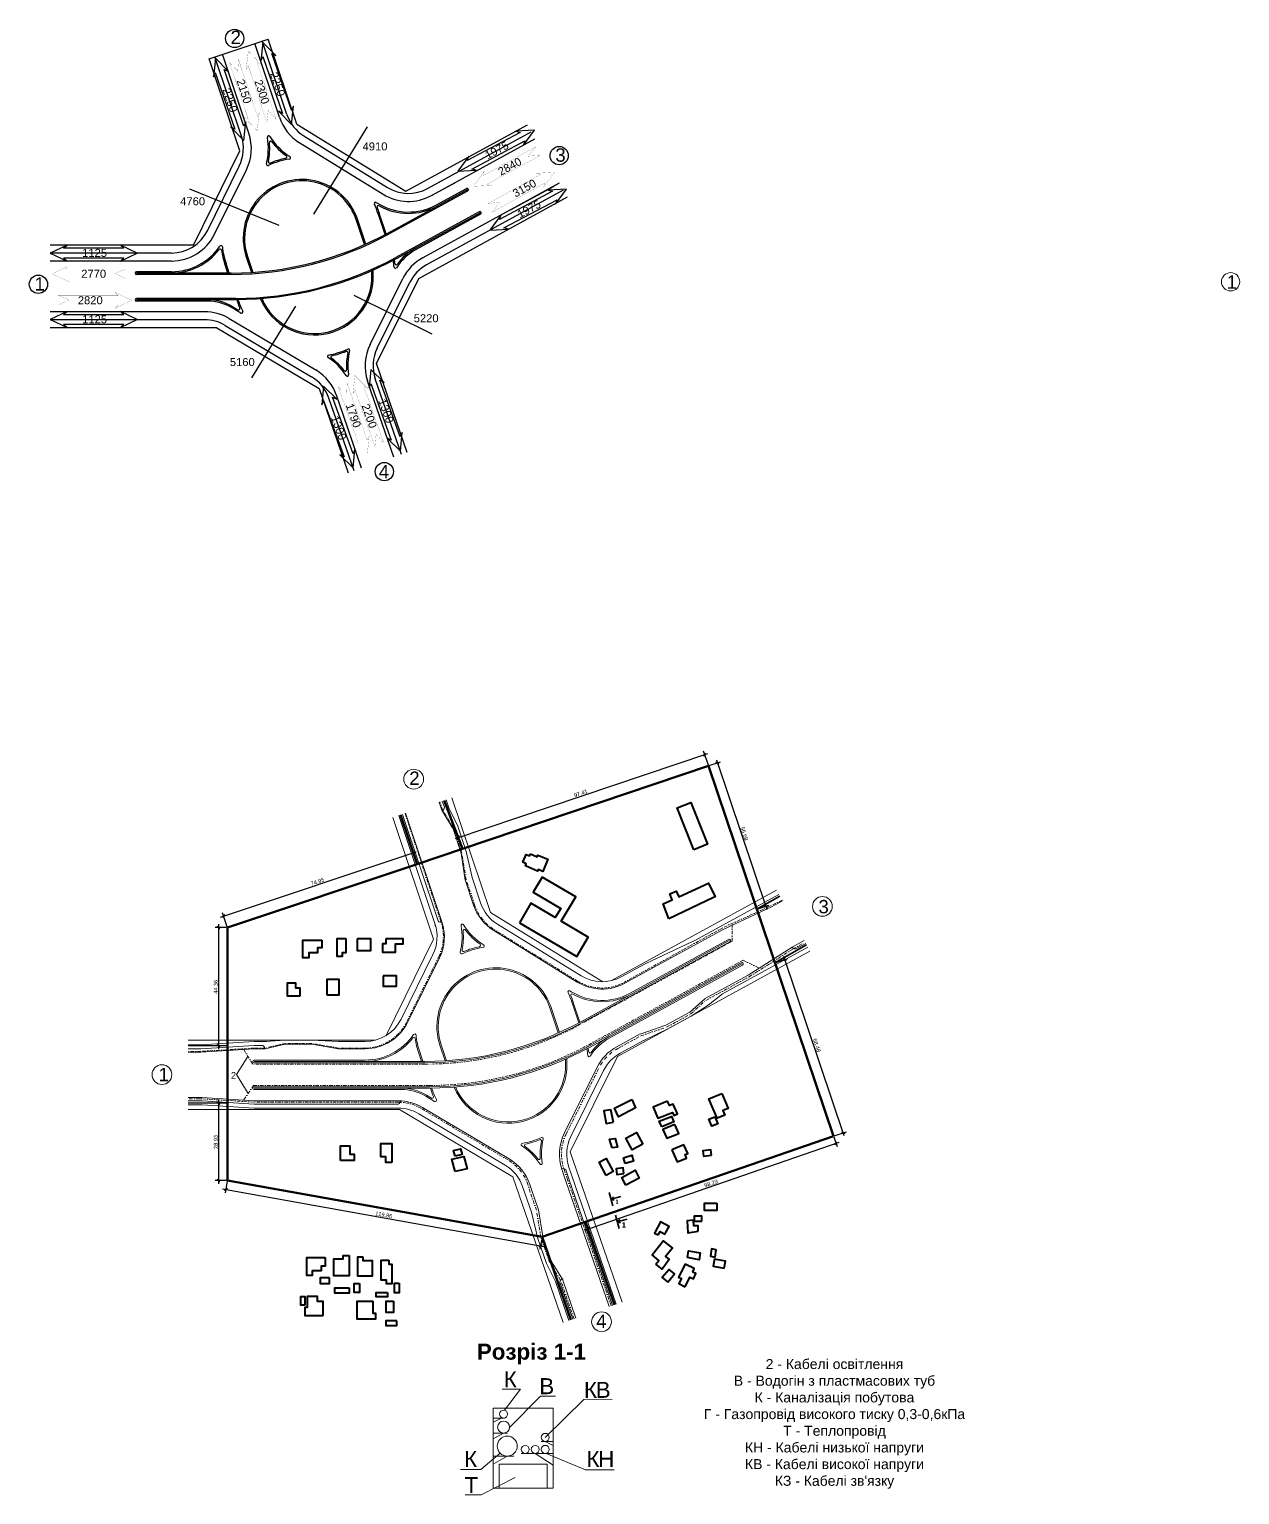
# Model space of a CAD drawing. Header units: millimetres. Extents: x -2123 to 33349, y -614 to 835.
# Drawn here: x -1139 to -231, y -614 to 484 of the extents above; entities that cross this region are included whole.
import ezdxf

# ---------------------------------------------------------------- set-up
doc = ezdxf.new("R2010")
doc.units = ezdxf.units.MM
doc.linetypes.add('DASHDOT', pattern=[25.4, 12.7, -6.35, 0, -6.35])
doc.layers.get('0').update_dxf_attribs({"lineweight": 15})
for name, color, linetype, lineweight in [('1 Відмітки', 7, 'Continuous', 25), ('Дор. Розм.', 7, 'Continuous', 50), ('Забудова', 40, 'Continuous', 40), ('Текст', 7, 'Continuous', 15), ('Червоні лінії', 10, 'Continuous', 40), ('Інж. мережі', 205, 'Continuous', 18)]:
    doc.layers.add(name, color=color, linetype=linetype, lineweight=lineweight)
doc.styles.get("Standard").update_dxf_attribs({"font": 'arial.ttf'})
doc.styles.add('Аннотативный', font='arial.ttf')
doc.styles.add('профили', font='isocpeui.ttf')
doc.dimstyles.new('Копия ISO-25', dxfattribs={"dimtxt": 3, "dimasz": 2, "dimexe": 2.5, "dimexo": 0.625, "dimtad": 1, "dimlfac": 0.5, "dimzin": 12, "dimdsep": 46, "dimtxsty": 'Standard', "dimblk": 'OBLIQUE', "dimcen": 0, "dimdle": 2.5, "dimadec": 0, "dimazin": 0, "dimtfac": 1, "dimtmove": 1, "dimatfit": 3, "dimfxl": 1, "dimarcsym": 0})

# ---------------------------------------------------------------- blocks, each defined once
blk = doc.blocks.new('_Oblique')
at = {"color": 0, "linetype": 'ByBlock', "lineweight": -2}
blk.add_line((-0.5, -0.5), (0.5, 0.5), dxfattribs=at)
blk = doc.blocks.new('*D574')
at = {"layer": 'Defpoints', "color": 0, "transparency": 16777216}
for p in [(-629.5, -67.9), (-593.3, -175.3), (-586.6, -173.1)]:
    blk.add_point(p, dxfattribs=at)
at = {"layer": 'Текст', "color": 0, "lineweight": -2, "transparency": 16777216}
for p, q in [((-629, -67.7), (-620.5, -64.9)), ((-623.7, -63.3), (-585.9, -175.5)), ((-592.7, -175.1), (-584.3, -172.3))]:
    blk.add_line(p, q, dxfattribs=at)
at = {"layer": 'Текст', "color": 0, "lineweight": -2, "transparency": 16777216, "xscale": 2, "yscale": 2, "zscale": 2}
for p, rotation in [((-622.9, -65.7), 108.6443778445608), ((-586.6, -173.1), 288.6443778445608)]:
    blk.add_blockref('_Oblique', p, dxfattribs=dict(at, rotation=rotation))
at = {"layer": 'Текст', "color": 0, "transparency": 16777216, "insert": (-602.7, -118.7), "char_height": 3, "attachment_point": 5, "rotation": 288.6444}
blk.add_mtext('56.69', dxfattribs=at)
blk = doc.blocks.new('*D575')
at = {"layer": 'Defpoints', "color": 0, "transparency": 16777216}
for p in [(-632.5, -59.3), (-629.5, -67.9), (-814.1, -130.2)]:
    blk.add_point(p, dxfattribs=at)
at = {"layer": 'Текст', "color": 0, "lineweight": -2, "transparency": 16777216}
for p, q in [((-819.4, -122.4), (-630.1, -58.5)), ((-629.7, -67.3), (-633.3, -56.9)), ((-814.3, -129.6), (-817.9, -119.2))]:
    blk.add_line(p, q, dxfattribs=at)
at = {"layer": 'Текст', "color": 0, "lineweight": -2, "transparency": 16777216, "xscale": 2, "yscale": 2, "zscale": 2}
for p, rotation in [((-632.5, -59.3), 18.64437784456076), ((-817.1, -121.6), 198.6443778445608)]:
    blk.add_blockref('_Oblique', p, dxfattribs=dict(at, rotation=rotation))
at = {"layer": 'Текст', "color": 0, "transparency": 16777216, "insert": (-725.4, -88.4), "char_height": 3, "attachment_point": 5, "rotation": 18.6444}
blk.add_mtext('97.41', dxfattribs=at)
blk = doc.blocks.new('*D576')
at = {"layer": 'Defpoints', "color": 0, "transparency": 16777216}
for p in [(-851, -132.9), (-848.1, -141.6), (-990.3, -189.1)]:
    blk.add_point(p, dxfattribs=at)
at = {"layer": 'Текст', "color": 0, "lineweight": -2, "transparency": 16777216}
for p, q in [((-848.3, -141), (-851.8, -130.6)), ((-995.5, -181.3), (-848.7, -132.2)), ((-990.5, -188.5), (-994, -178.1))]:
    blk.add_line(p, q, dxfattribs=at)
at = {"layer": 'Текст', "color": 0, "lineweight": -2, "transparency": 16777216, "xscale": 2, "yscale": 2, "zscale": 2}
for p, rotation in [((-851, -132.9), 18.49685650800799), ((-993.2, -180.5), 198.496856508008)]:
    blk.add_blockref('_Oblique', p, dxfattribs=dict(at, rotation=rotation))
at = {"layer": 'Текст', "color": 0, "transparency": 16777216, "insert": (-922.8, -154.7), "char_height": 3, "attachment_point": 5, "rotation": 18.4969}
blk.add_mtext('74.95', dxfattribs=at)
blk = doc.blocks.new('*D577')
at = {"layer": 'Defpoints', "color": 0, "transparency": 16777216}
for p in [(-990.3, -189.1), (-996.9, -277.8), (-990.3, -277.8)]:
    blk.add_point(p, dxfattribs=at)
at = {"layer": 'Текст', "color": 0, "lineweight": -2, "transparency": 16777216}
for p, q in [((-996.9, -186.6), (-996.9, -280.3)), ((-990.9, -189.1), (-999.4, -189.1)), ((-990.9, -277.8), (-999.4, -277.8))]:
    blk.add_line(p, q, dxfattribs=at)
at = {"layer": 'Текст', "color": 0, "lineweight": -2, "transparency": 16777216, "xscale": 2, "yscale": 2, "zscale": 2}
for p, rotation in [((-996.9, -189.1), 89.99726421029618), ((-996.9, -277.8), 269.9972642102962)]:
    blk.add_blockref('_Oblique', p, dxfattribs=dict(at, rotation=rotation))
at = {"layer": 'Текст', "color": 0, "transparency": 16777216, "insert": (-999, -233.5), "char_height": 3, "attachment_point": 5, "rotation": 89.9973}
blk.add_mtext('44.36', dxfattribs=at)
blk = doc.blocks.new('*D578')
at = {"layer": 'Defpoints', "color": 0, "transparency": 16777216}
for p in [(-990.3, -320.8), (-996.9, -378.7), (-990.3, -378.7)]:
    blk.add_point(p, dxfattribs=at)
at = {"layer": 'Текст', "color": 0, "lineweight": -2, "transparency": 16777216}
for p, q in [((-996.9, -318.3), (-996.9, -381.2)), ((-990.9, -320.8), (-999.4, -320.8)), ((-990.9, -378.7), (-999.4, -378.7))]:
    blk.add_line(p, q, dxfattribs=at)
at = {"layer": 'Текст', "color": 0, "lineweight": -2, "transparency": 16777216, "xscale": 2, "yscale": 2, "zscale": 2}
for p, rotation in [((-996.9, -320.8), 90), ((-996.9, -378.7), 270)]:
    blk.add_blockref('_Oblique', p, dxfattribs=dict(at, rotation=rotation))
at = {"layer": 'Текст', "color": 0, "transparency": 16777216, "insert": (-999, -349.8), "char_height": 3, "attachment_point": 5, "rotation": 90}
blk.add_mtext('28.93', dxfattribs=at)
blk = doc.blocks.new('*D579')
at = {"layer": 'Defpoints', "color": 0, "transparency": 16777216}
for p in [(-990.3, -378.7), (-755.5, -427.6), (-754.3, -420.9)]:
    blk.add_point(p, dxfattribs=at)
at = {"layer": 'Текст', "color": 0, "lineweight": -2, "transparency": 16777216}
for p, q in [((-990.4, -379.3), (-991.9, -387.9)), ((-994, -385), (-753.1, -428.1)), ((-754.4, -421.5), (-756, -430.1))]:
    blk.add_line(p, q, dxfattribs=at)
at = {"layer": 'Текст', "color": 0, "lineweight": -2, "transparency": 16777216, "xscale": 2, "yscale": 2, "zscale": 2}
for p, rotation in [((-991.5, -385.4), 169.8569199452524), ((-755.5, -427.6), 349.8569199452525)]:
    blk.add_blockref('_Oblique', p, dxfattribs=dict(at, rotation=rotation))
at = {"layer": 'Текст', "color": 0, "transparency": 16777216, "insert": (-873.1, -404.4), "char_height": 3, "attachment_point": 5, "rotation": 349.8569}
blk.add_mtext('119.86', dxfattribs=at)
blk = doc.blocks.new('*D580')
at = {"layer": 'Defpoints', "color": 0, "transparency": 16777216}
for p in [(-535.9, -345.3), (-534.1, -350.8), (-721.7, -409.6)]:
    blk.add_point(p, dxfattribs=at)
at = {"layer": 'Текст', "color": 0, "lineweight": -2, "transparency": 16777216}
for p, q in [((-722.2, -415.9), (-531.7, -349.9)), ((-535.7, -345.9), (-533.2, -353.1)), ((-721.5, -410.2), (-719, -417.4))]:
    blk.add_line(p, q, dxfattribs=at)
at = {"layer": 'Текст', "color": 0, "lineweight": -2, "transparency": 16777216, "xscale": 2, "yscale": 2, "zscale": 2}
for p, rotation in [((-534.1, -350.8), 19.08348157407835), ((-719.8, -415), 199.0834815740783)]:
    blk.add_blockref('_Oblique', p, dxfattribs=dict(at, rotation=rotation))
at = {"layer": 'Текст', "color": 0, "transparency": 16777216, "insert": (-627.7, -380.9), "char_height": 3, "attachment_point": 5, "rotation": 19.0835}
blk.add_mtext('98.29', dxfattribs=at)
blk = doc.blocks.new('*D581')
at = {"layer": 'Defpoints', "color": 0, "transparency": 16777216}
for p in [(-579.7, -215.6), (-572.4, -213.1), (-535.9, -345.3)]:
    blk.add_point(p, dxfattribs=at)
at = {"layer": 'Текст', "color": 0, "lineweight": -2, "transparency": 16777216}
for p, q in [((-579.1, -215.4), (-570, -212.3)), ((-527.8, -345.2), (-573.2, -210.7)), ((-535.3, -345.1), (-526.2, -342.1))]:
    blk.add_line(p, q, dxfattribs=at)
at = {"layer": 'Текст', "color": 0, "lineweight": -2, "transparency": 16777216, "xscale": 2, "yscale": 2, "zscale": 2}
for p, rotation in [((-572.4, -213.1), 108.6443778445607), ((-528.6, -342.9), 288.6443778445607)]:
    blk.add_blockref('_Oblique', p, dxfattribs=dict(at, rotation=rotation))
at = {"layer": 'Текст', "color": 0, "transparency": 16777216, "insert": (-548.4, -277.3), "char_height": 3, "attachment_point": 5, "rotation": 288.6444}
blk.add_mtext('68.48', dxfattribs=at)

msp = doc.modelspace()

# ---------------------------------------------------------------- linework, layer by layer
at = {"color": 0, "lineweight": 25}
msp.add_line((-1058.031, 316.487), (-1058.031, 316.487), dxfattribs=at)
msp.add_line((-1058.031, 316.487), (-1058.031, 316.487), dxfattribs=at)
for points in [[(-963.701, 474.442), (-965.223, 460.631), (-963.791, 463.785), (-949.013, 421.228), (-952.091, 422.815), (-942.337, 412.92), (-940.815, 426.731), (-942.247, 423.577), (-957.026, 466.134), (-953.947, 464.547)], [(-999.35, 462.516), (-1000.872, 448.706), (-999.44, 451.859), (-984.661, 409.302), (-987.74, 410.89), (-977.986, 400.995), (-976.464, 414.805), (-977.896, 411.652), (-992.674, 454.209), (-989.596, 452.621)], [(-817.635, 377.921), (-803.755, 378.548), (-807.092, 379.476), (-767.323, 400.642), (-768.417, 397.356), (-760.145, 408.519), (-774.025, 407.893), (-770.688, 406.964), (-810.456, 385.798), (-809.363, 389.085)], [(-793.492, 333.769), (-779.612, 334.395), (-782.949, 335.324), (-743.181, 356.489), (-744.274, 353.203), (-736.002, 364.366), (-749.882, 363.74), (-746.546, 362.811), (-786.314, 341.646), (-785.22, 344.932)], [(-1123.156, 316.487), (-1110.609, 310.519), (-1113.119, 312.906), (-1068.068, 312.906), (-1070.578, 310.519), (-1058.031, 316.487), (-1070.578, 322.455), (-1068.068, 320.068), (-1113.119, 320.068), (-1110.609, 322.455)], [(-1123.156, 266.681), (-1110.609, 260.713), (-1113.119, 263.1), (-1068.068, 263.1), (-1070.578, 260.713), (-1058.031, 266.681), (-1070.578, 272.649), (-1068.068, 270.262), (-1113.119, 270.262), (-1110.609, 272.649)], [(-882.757, 229.345), (-884.109, 215.517), (-882.716, 218.688), (-867.416, 176.316), (-870.513, 177.865), (-860.639, 168.091), (-859.287, 181.919), (-860.68, 178.748), (-875.98, 221.12), (-872.883, 219.571)], [(-918.203, 216.688), (-919.555, 202.86), (-918.162, 206.031), (-902.862, 163.659), (-905.96, 165.208), (-896.085, 155.434), (-894.733, 169.262), (-896.126, 166.091), (-911.426, 208.463), (-908.329, 206.914)]]:
    msp.add_lwpolyline(points, close=True, dxfattribs=at)
at = {"color": 0, "lineweight": 25, "const_width": 0.1}
for points in [[(-988.779, 459.42), (-974.659, 416.639), (-977.713, 418.274), (-968.113, 408.23), (-968.113, 408.23), (-968.113, 408.23), (-966.378, 422.015), (-967.859, 418.884), (-981.978, 461.664), (-982.567, 452.787)], [(-960.742, 414.523), (-974.861, 457.303), (-976.341, 454.172), (-974.606, 467.957), (-974.606, 467.957), (-974.606, 467.957), (-965.007, 457.913), (-968.06, 459.548), (-953.941, 416.767), (-959.699, 423.55)], [(-755.778, 389.715), (-795.354, 368.191), (-792.009, 367.293), (-805.882, 366.541), (-805.882, 366.541), (-805.882, 366.541), (-797.712, 377.778), (-798.775, 374.482), (-759.2, 396.007), (-764.846, 389.131)], [(-791.519, 347.287), (-752.12, 369.132), (-753.157, 365.828), (-745.077, 377.131), (-745.077, 377.131), (-745.077, 377.131), (-758.944, 376.267), (-755.592, 375.396), (-794.991, 353.551), (-786.16, 354.626)], [(-1066.555, 297.374), (-1111.605, 297.374), (-1109.096, 294.987), (-1121.643, 300.955), (-1121.643, 300.955), (-1121.643, 300.955), (-1109.096, 306.923), (-1111.605, 304.535), (-1066.555, 304.535), (-1074.801, 301.193)], [(-1117.215, 277.508), (-1072.165, 277.508), (-1074.674, 275.121), (-1062.127, 281.089), (-1062.127, 281.089), (-1062.127, 281.089), (-1074.674, 287.057), (-1072.165, 284.67), (-1117.215, 284.67), (-1108.969, 281.328)], [(-879.676, 171.597), (-894.779, 214.041), (-896.186, 210.876), (-894.77, 224.698), (-894.77, 224.698), (-894.77, 224.698), (-884.941, 214.878), (-888.031, 216.441), (-872.929, 173.998), (-878.842, 180.646)], [(-907.284, 216.211), (-892.182, 173.768), (-895.272, 175.332), (-885.443, 165.512), (-885.443, 165.512), (-885.443, 165.512), (-884.027, 179.334), (-885.434, 176.169), (-900.537, 218.612), (-900.921, 209.724)]]:
    msp.add_lwpolyline(points, close=True, dxfattribs=at)
at = {"layer": 'Дор. Розм.', "color": 0, "lineweight": 25}
for p, q in [((-951.394, 418.455), (-969.834, 473.578)), ((-945.704, 420.358), (-964.144, 475.481)), ((-979.354, 402.744), (-999.707, 463.584)), ((-974.231, 406.344), (-994.017, 465.488)), ((-840.191, 364.949), (-762.573, 407.39)), ((-936.147, 399.232), (-873.507, 360.611)), ((-932.998, 404.34), (-870.358, 365.718)), ((-837.342, 359.668), (-759.695, 402.125)), ((-1005.36, 333.241), (-981.47, 381.645)), ((-999.98, 330.585), (-976.09, 378.99)), ((-870.638, 330.065), (-810.117, 363.158)), ((-870.053, 331.525), (-809.719, 364.515)), ((-741.475, 368.805), (-843.817, 312.954)), ((-738.597, 363.54), (-840.942, 307.688)), ((-837.342, 359.668), (-819.39, 369.484)), ((-833.504, 352.649), (-811.076, 364.912)), ((-777.968, 348.89), (-745.427, 366.684)), ((-878.706, 354.418), (-877.706, 353.801)), ((-886.606, 323.27), (-892.389, 340.526)), ((-872.119, 330.408), (-877.37, 346.093)), ((-871.225, 330.888), (-876.422, 346.411)), ((-801.51, 347.418), (-864.148, 313.168)), ((-800.551, 345.663), (-848.829, 319.265)), ((-887.554, 322.953), (-893.338, 340.209)), ((-1032.262, 316.519), (-1123.156, 316.519)), ((-1032.262, 310.519), (-1123.156, 310.519)), ((-990.042, 301.519), (-992.333, 308.367)), ((-988.988, 301.519), (-991.385, 308.684)), ((-976.158, 313.601), (-972.23, 301.994)), ((-975.211, 313.922), (-971.196, 302.06)), ((-1032.262, 302.519), (-1058.6, 302.519)), ((-987.473, 301.519), (-1058.6, 301.519)), ((-987.473, 300.519), (-1058.6, 300.519)), ((-883.314, 248.09), (-858.807, 297.381)), ((-877.995, 245.31), (-853.434, 294.71)), ((-984.088, 282.519), (-1058.6, 282.519)), ((-1005.245, 280.519), (-1058.6, 280.519)), ((-980.263, 271.551), (-986.855, 275.467)), ((-986.344, 276.327), (-982.498, 274.042)), ((-1007.442, 272.519), (-1123.156, 272.519)), ((-1007.442, 266.519), (-1123.156, 266.519)), ((-989.052, 267.467), (-924.074, 228.856)), ((-992.117, 262.309), (-927.214, 223.743)), ((-882.475, 212.441), (-885.219, 220.641)), ((-859.908, 165.563), (-879.484, 222.145)), ((-906.617, 204.228), (-908.323, 209.329)), ((-865.579, 163.601), (-882.475, 212.441)), ((-895.348, 153.302), (-914.188, 207.761)), ((-889.677, 155.264), (-906.617, 204.228))]:
    msp.add_line(p, q, dxfattribs=at)
at = {"layer": 'Дор. Розм.', "color": 0, "lineweight": 15}
for p, q in [((-829.498, -101.149), (-831.545, -95.03)), ((-827.603, -98.932), (-829.174, -94.237)), ((-824.264, -99.459), (-826.329, -93.286)), ((-834.12, -188.199), (-861.892, -105.183)), ((-832.318, -184.128), (-859.047, -104.231)), ((-829.471, -184.758), (-856.676, -103.438)), ((-821.45, -114.215), (-829.498, -101.149)), ((-817.608, -113.05), (-824.264, -99.459)), ((-815.056, -133.285), (-821.402, -114.319)), ((-811.263, -132.016), (-817.608, -113.05)), ((-812.01, -153.447), (-815.036, -133.37)), ((-806.815, -151.618), (-811.263, -132.016)), ((-805.686, -172.33), (-812.031, -153.363)), ((-800.47, -170.585), (-806.815, -151.618)), ((-618.607, -190.517), (-582.293, -173.509)), ((-787.764, -186.603), (-725.124, -225.225)), ((-790.651, -191.285), (-728.011, -229.907)), ((-692.348, -230.836), (-618.635, -190.531)), ((-724.819, -259.419), (-614.077, -198.866)), ((-724.339, -260.296), (-613.598, -199.743)), ((-688.27, -238.294), (-614.557, -197.989)), ((-677.035, -216.195), (-641.568, -199.584)), ((-599.926, -224.682), (-566.802, -203.787)), ((-860.126, -257.702), (-836.236, -209.298)), ((-855.194, -260.136), (-831.304, -211.732)), ((-604.992, -215.483), (-718.914, -277.775)), ((-604.032, -217.238), (-703.595, -271.678)), ((-694.957, -225.994), (-677.035, -216.195)), ((-632.494, -242.492), (-599.953, -224.698)), ((-733.472, -236.525), (-732.472, -237.142)), ((-629.869, -247.326), (-619.152, -238.682)), ((-742.32, -267.991), (-748.103, -250.734)), ((-741.371, -267.673), (-747.155, -250.417)), ((-726.885, -260.535), (-732.136, -244.85)), ((-725.991, -260.055), (-731.188, -244.532)), ((-643.906, -252.692), (-632.403, -242.428)), ((-642.528, -255.453), (-629.869, -247.326)), ((-680.866, -268.882), (-661.634, -262.373)), ((-643.999, -252.758), (-661.555, -262.339)), ((-660.076, -265.048), (-642.529, -255.453)), ((-1010.294, -276.924), (-970.294, -274.424)), ((-961.13, -274.424), (-970.294, -274.424)), ((-947.028, -273.424), (-962.028, -274.488)), ((-947.028, -273.424), (-927.028, -273.424)), ((-907.028, -274.424), (-927.028, -273.424)), ((-887.028, -274.424), (-907.028, -274.424)), ((-680.787, -268.847), (-698.343, -278.428)), ((-677.803, -273.484), (-695.708, -283.255)), ((-678.163, -273.656), (-660.076, -265.048)), ((-1010.294, -276.924), (-1019.779, -276.924)), ((-1010.294, -279.924), (-1019.779, -279.924)), ((-1010.294, -282.424), (-1019.779, -282.424)), ((-1010.325, -282.425), (-970.325, -279.925)), ((-1010.294, -279.924), (-970.294, -277.424)), ((-963.86, -277.424), (-970.294, -277.424)), ((-962.028, -279.924), (-970.294, -279.924)), ((-947.142, -276.438), (-962.142, -279.938)), ((-927.028, -276.424), (-947.028, -276.424)), ((-906.942, -279.932), (-926.942, -276.432)), ((-887.028, -279.924), (-907.028, -279.924)), ((-844.808, -289.424), (-847.099, -282.576)), ((-843.753, -289.424), (-846.15, -282.259)), ((-830.924, -277.342), (-826.995, -288.949)), ((-829.976, -277.021), (-825.962, -288.883)), ((-887.028, -288.424), (-970.294, -288.424)), ((-842.239, -289.424), (-970.294, -289.424)), ((-842.239, -290.424), (-970.294, -290.424)), ((-737.632, -343.076), (-713.125, -293.785)), ((-732.761, -345.633), (-708.2, -296.233)), ((-1011.23, -316.424), (-1019.779, -316.424)), ((-1009.39, -316.482), (-970.325, -318.923)), ((-838.853, -308.424), (-970.294, -308.424)), ((-860.01, -310.424), (-970.294, -310.424)), ((-835.029, -319.393), (-841.62, -315.476)), ((-841.11, -314.616), (-837.264, -316.901)), ((-1011.23, -318.924), (-1019.779, -318.924)), ((-1011.23, -321.924), (-1019.779, -321.924)), ((-1009.359, -318.983), (-970.294, -321.424)), ((-1009.359, -321.983), (-970.294, -324.424)), ((-862.208, -318.924), (-970.294, -318.924)), ((-862.208, -321.424), (-970.294, -321.424)), ((-862.208, -324.424), (-970.294, -324.424)), ((-846.883, -328.634), (-781.98, -367.2)), ((-844.073, -323.906), (-779.095, -362.517)), ((-736.767, -378.343), (-739.51, -370.143)), ((-734.406, -377.521), (-736.669, -370.756)), ((-698.77, -471.351), (-734.249, -368.798)), ((-762.272, -402.495), (-768.954, -383.182)), ((-761.857, -386.874), (-763.563, -381.773)), ((-703.968, -473.149), (-736.769, -378.338)), ((-701.605, -472.331), (-734.406, -377.521)), ((-757.075, -400.697), (-761.855, -386.879)), ((-762.272, -402.495), (-757.623, -422.05)), ((-757.096, -400.613), (-753.864, -420.658)), ((-757.623, -422.05), (-751.085, -440.95)), ((-747.312, -439.62), (-753.843, -420.742)), ((-744.29, -454.472), (-751.085, -440.95)), ((-747.263, -439.723), (-739.051, -452.754)), ((-734.209, -483.611), (-744.29, -454.472)), ((-731.374, -482.63), (-740.973, -454.886)), ((-729.012, -481.813), (-739.1, -452.651))]:
    msp.add_line(p, q, dxfattribs=at)
at = {"layer": 'Дор. Розм.', "color": 0, "lineweight": 15, "ltscale": 0.3}
for p, q in [((-639.899, -198.738), (-576.794, -164.233)), ((-582.32, -173.523), (-574.156, -169.059)), ((-619.15, -238.681), (-555.205, -203.716)), ((-566.828, -203.803), (-557.844, -198.891)), ((-563.152, -204.642), (-556.645, -201.084))]:
    msp.add_line(p, q, dxfattribs=at)
at = {"layer": 'Дор. Розм.', "color": 0, "lineweight": 25}
msp.add_lwpolyline([(-800.153, 347.021), (-863.669, 312.291, -0.1257509), (-984.088, 281.519), (-1058.6, 281.519)], format="xyb", dxfattribs=at)
at = {"layer": 'Дор. Розм.', "color": 0, "linetype": 'DASHDOT', "lineweight": 15, "ltscale": 0.2}
for points in [[(-574.396, -168.62), (-582.533, -172.602), (-618.848, -189.267), (-692.588, -230.055, -0.27192679), (-727.748, -229.24), (-790.388, -190.619, -0.16933702), (-804.958, -172.171), (-811.275, -153.286), (-814.555, -133.209), (-820.964, -114.051), (-829.042, -100.936), (-831.071, -94.872)], [(-856.994, -103.637), (-830.623, -183.599, -0.19999979), (-831.582, -210.595), (-855.472, -258.999, -0.29398145), (-887.028, -279.424), (-907.028, -279.424), (-927.028, -275.924), (-947.028, -275.924), (-962.028, -279.424), (-970.294, -279.424), (-1010.294, -281.924), (-1019.779, -281.924)], [(-611.777, -199.318), (-725.164, -261.317, -0.12865456), (-842.239, -291.424), (-971.316, -291.424)], [(-702.551, -472.658), (-735.348, -377.857), (-738.088, -369.667, -0.19860736), (-736.289, -343.744), (-711.782, -294.453, -0.15365406), (-697.624, -279.744), (-680.221, -270.247), (-660.989, -263.739), (-643.079, -253.965), (-631.574, -243.698), (-599.178, -225.984), (-566.054, -205.089), (-557.124, -200.207)], [(-603.643, -213.606), (-719.394, -276.897, -0.1257509), (-838.853, -307.424), (-970.665, -307.424)], [(-730.429, -482.303), (-740.443, -453.359), (-748.655, -440.328), (-755.318, -421.068), (-758.549, -401.023), (-763.285, -387.334), (-764.994, -381.723, 0.17965342), (-779.861, -363.306), (-844.84, -324.695, 0.13484624), (-862.208, -319.924), (-970.356, -319.924), (-1009.484, -317.479, 0.01560597), (-1011.23, -317.424), (-1019.779, -317.424)]]:
    msp.add_lwpolyline(points, format="xyb", dxfattribs=at)
at = {"layer": 'Дор. Розм.', "color": 0, "lineweight": 15}
msp.add_lwpolyline([(-604.512, -216.36), (-718.434, -278.652, -0.1257509), (-838.853, -309.424), (-970.294, -309.424)], format="xyb", dxfattribs=at)
at = {"layer": 'Дор. Розм.', "color": 0, "lineweight": 25}
for centre, radius, start, end in [((-917.254, 429.876), 36, 198.496857, 238.34354), ((-917.254, 429.876), 30, 198.496857, 238.34354), ((-1008.372, 394.923), 30, 333.730779, 18.496857), ((-1008.372, 394.923), 36, 333.730779, 18.496857), ((-1008.373, 394.924), 48.752, 346.258809, 9.74655), ((-959.34, 403.346), 1, 32.226416, 189.74655), ((-1008.373, 394.924), 49.752, 348.518796, 5.034796), ((-957.818, 399.378), 1, 36.938432, 185.034796), ((-917.255, 429.876), 48.749, 212.226416, 237.401278), ((-917.255, 429.876), 49.749, 216.938432, 234.592166), ((-958.637, 384.822), 1, 168.518796, 292.927171), ((-934.484, 327.72), 60, 99.028727, 114.773736), ((-934.484, 327.72), 61, 101.323811, 112.927171), ((-946.658, 388.513), 1, 281.323811, 54.592166), ((-944.057, 387.964), 1, 279.028727, 57.401278), ((-960.046, 383.106), 1, 166.258809, 294.773736), ((-934.484, 327.72), 44, 16.92145, 198.715781), ((-934.484, 327.72), 43, 16.92145, 198.715781), ((-854.614, 391.255), 30, 238.34354, 298.669496), ((-810.596, 364.035), 1, 298.669496, 118.669496), ((-879.231, 353.567), 1, 58.34354, 205.069806), ((-934.484, 327.72), 60, 17.601241, 25.069806), ((-877.064, 351.105), 1, 60.787819, 202.159049), ((-854.614, 391.255), 44, 238.34354, 298.669496), ((-854.614, 391.255), 45, 240.787819, 298.669496), ((-854.614, 391.255), 36, 238.34354, 298.669496), ((-934.484, 327.72), 61, 17.601241, 22.159049), ((-801.031, 346.541), 1, 298.669496, 118.669496), ((-1032.262, 346.519), 30, 270, 333.730779), ((-1032.262, 346.519), 36, 270, 333.730779), ((-987.473, 546.269), 244.75, 270, 298.669496), ((-987.473, 546.269), 245.75, 270, 298.669496), ((-1032.262, 346.519), 44, 270, 325.616339), ((-1032.262, 346.519), 45, 270, 322.44951), ((-995.793, 318.483), 1, 8.567397, 142.44951), ((-995.125, 321.106), 1, 6.224658, 145.616339), ((-934.484, 327.72), 61, 188.567397, 198.497602), ((-934.484, 327.72), 60, 186.224658, 198.497602), ((-829.639, 284.169), 40, 118.669496, 147.76437), ((-829.639, 284.169), 41, 118.669496, 144.144181), ((-984.088, 532.519), 250, 270, 298.669496), ((-924.93, 299.158), 60, 6.476651, 11.359574), ((-924.93, 299.158), 61, 8.919225, 11.642896), ((-863.679, 308.771), 1, 188.919225, 324.144181), ((-826.571, 281.354), 36, 118.622463, 153.564103), ((-826.571, 281.354), 30, 118.622463, 153.564103), ((-1058.6, 301.519), 1, 90, 270), ((-924.93, 299.158), 44, 202.661666, 5.788458), ((-924.93, 299.158), 43, 202.661666, 5.788458), ((-864.319, 306.039), 1, 186.476651, 327.76437), ((-1058.6, 281.519), 1, 90, 270), ((-1005.245, 244.519), 37, 59.280819, 90), ((-1005.245, 244.519), 36, 59.280819, 90), ((-924.93, 299.158), 61, 196.807228, 203.031333), ((-981.988, 274.902), 1, 239.280819, 23.031333), ((-924.93, 299.158), 60, 197.09055, 206.007595), ((-1007.442, 236.519), 36, 59.280819, 90), ((-1007.442, 236.519), 30, 59.280819, 90), ((-979.753, 272.41), 1, 239.280819, 26.007595), ((-924.93, 299.158), 60, 279.960279, 294.488971), ((-924.93, 299.158), 61, 282.216815, 292.647742), ((-901.056, 241.939), 1, 348.426248, 112.647742), ((-853.822, 232.266), 47.214, 168.426248, 183.849011), ((-899.644, 243.646), 1, 346.0529, 114.488971), ((-853.822, 232.266), 46.214, 166.0529, 188.540731), ((-851.078, 232.062), 36, 153.564103, 198.496857), ((-851.132, 231.954), 30, 153.564103, 199.083482), ((-914.379, 239.078), 1, 99.960279, 237.768626), ((-938.166, 201.35), 43.6, 32.408889, 57.768626), ((-911.81, 238.562), 1, 102.216815, 234.69127), ((-938.166, 201.35), 44.6, 37.372717, 54.69127), ((-942.539, 197.953), 30, 19.083482, 59.280819), ((-942.463, 197.908), 36, 18.496857, 59.280819), ((-901.927, 229.029), 1, 217.372717, 3.849011), ((-900.512, 225.254), 1, 212.408889, 8.540731)]:
    msp.add_arc(centre, radius, start, end, dxfattribs=at)
at = {"layer": 'Дор. Розм.', "color": 0, "lineweight": 15}
for centre, radius, start, end in [((-829.945, -99.019), 2.344, 283.321233, 2.121622), ((-772.019, -161.067), 35.5, 198.496857, 238.34354), ((-772.019, -161.067), 30, 198.496857, 238.34354), ((-863.137, -196.02), 30, 333.730779, 18.496857), ((-830.422, -182.703), 2.372, 216.931805, 294.543574), ((-863.137, -196.02), 35.5, 333.730779, 18.496857), ((-814.106, -187.597), 1, 32.226416, 189.74655), ((-863.139, -196.019), 48.752, 346.258809, 9.74655), ((-863.139, -196.019), 49.752, 348.518796, 5.034796), ((-812.583, -191.565), 1, 36.938432, 185.034796), ((-772.021, -161.067), 48.749, 212.226416, 237.401278), ((-772.021, -161.067), 49.749, 216.938432, 234.592166), ((-814.811, -207.837), 1, 166.258809, 294.773736), ((-813.403, -206.121), 1, 168.518796, 292.927171), ((-789.25, -263.223), 60, 99.028727, 114.773736), ((-789.25, -263.223), 61, 101.323811, 112.927171), ((-801.424, -202.43), 1, 281.323811, 54.592166), ((-798.823, -202.979), 1, 279.028727, 57.401278), ((-614.077, -198.866), 1, 298.669496, 118.669496), ((-564.508, -202.159), 2.829, 215.355222, 298.655305), ((-789.25, -263.223), 44, 16.92145, 198.715781), ((-604.512, -216.36), 1, 298.669496, 118.669496), ((-789.25, -263.223), 43, 16.92145, 198.715781), ((-709.379, -199.689), 35.5, 238.34354, 298.669496), ((-709.379, -199.689), 30, 238.34354, 298.669496), ((-733.997, -237.376), 1, 58.34354, 205.069806), ((-789.25, -263.223), 60, 17.601241, 25.069806), ((-731.83, -239.838), 1, 60.787819, 202.159049), ((-789.25, -263.223), 61, 17.601241, 22.159049), ((-709.379, -199.689), 44, 238.34354, 298.669496), ((-709.379, -199.689), 45, 240.787819, 298.669496), ((-887.028, -244.424), 30, 270, 333.730779), ((-887.028, -244.424), 35.5, 270, 333.730779), ((-842.239, -44.674), 244.75, 270, 298.669496), ((-842.239, -44.674), 245.75, 270, 298.669496), ((-887.028, -244.424), 44, 270, 325.616339), ((-887.028, -244.424), 45, 270, 322.44951), ((-850.558, -272.46), 1, 8.567397, 142.44951), ((-849.891, -269.837), 1, 6.224658, 145.616339), ((-789.25, -263.223), 61, 188.567397, 198.497602), ((-789.25, -263.223), 60, 186.224658, 198.497602), ((-684.404, -306.774), 40, 118.669496, 147.76437), ((-684.404, -306.774), 41, 118.669496, 144.144181), ((-965.296, -280.361), 3.269, 7.67065, 63.936675), ((-838.853, -58.424), 250, 270, 298.669496), ((-779.695, -291.785), 60, 6.476651, 11.359574), ((-719.085, -284.904), 1, 186.476651, 327.76437), ((-779.695, -291.785), 61, 8.919225, 11.642896), ((-718.445, -282.172), 1, 188.919225, 324.144181), ((-681.337, -309.589), 35.5, 118.622463, 153.564103), ((-681.337, -309.589), 30, 118.622463, 153.564103), ((-970.294, -289.424), 1, 90, 270), ((-779.695, -291.785), 44, 202.661666, 5.788458), ((-779.695, -291.785), 43, 202.661666, 5.347174), ((-1011.23, -345.924), 29.5, 86.423666, 90), ((-970.294, -309.424), 1, 90, 270), ((-860.01, -346.424), 37, 59.280819, 90), ((-860.01, -346.424), 36, 59.280819, 90), ((-779.695, -291.785), 61, 196.807228, 203.031333), ((-836.753, -316.042), 1, 239.280819, 23.031333), ((-779.695, -291.785), 60, 197.09055, 206.007595), ((-834.518, -318.533), 1, 239.280819, 26.007595), ((-1011.23, -348.924), 30, 86.423666, 90), ((-1011.23, -351.924), 30, 86.423666, 90), ((-862.208, -354.424), 35.5, 59.280819, 90), ((-863.044, -319.088), 2.481, 289.690547, 2.912223), ((-862.208, -354.424), 30, 59.280819, 90), ((-769.144, -351.866), 1, 99.960279, 237.768626), ((-779.695, -291.785), 60, 279.960279, 294.488971), ((-766.575, -352.381), 1, 102.216815, 234.69127), ((-779.695, -291.785), 61, 282.216815, 292.647742), ((-755.821, -349.004), 1, 348.426248, 112.647742), ((-708.588, -358.677), 47.214, 168.426248, 183.849011), ((-754.41, -347.297), 1, 346.0529, 114.488971), ((-708.588, -358.677), 46.214, 166.0529, 188.540731), ((-705.844, -358.881), 35.5, 153.564103, 198.496857), ((-705.898, -358.989), 30, 153.564103, 199.083482), ((-792.931, -389.593), 43.6, 32.408889, 57.768626), ((-792.931, -389.593), 44.6, 37.372717, 54.69127), ((-756.693, -361.914), 1, 217.372717, 3.849011), ((-797.305, -392.99), 30, 19.083482, 59.280819), ((-797.229, -393.035), 35.5, 18.496857, 59.280819), ((-755.278, -365.689), 1, 212.408889, 8.540731), ((-738.575, -372.071), 2.316, 34.588099, 115.306737), ((-738.601, -454.859), 2.372, 90.648533, 180.648533)]:
    msp.add_arc(centre, radius, start, end, dxfattribs=at)
at = {"layer": 'Дор. Розм.', "color": 0, "lineweight": 15, "ltscale": 0.3}
msp.add_arc((-654.291, -172.416), 30, 295.095124, 298.669496, dxfattribs=at)
at = {"layer": 'Забудова', "color": 0}
for points in [[(-640.569, -130.71), (-653.014, -99.278), (-642.745, -95.24), (-630.3, -126.672)], [(-763.118, -133.918), (-758.062, -136.09), (-757.489, -134.72), (-750.068, -137.908), (-753.856, -146.975), (-757.305, -145.494), (-757.845, -146.786), (-766.874, -142.907), (-766.195, -141.282), (-768.756, -140.182), (-766.297, -134.298), (-763.736, -135.398)], [(-771.398, -185.495), (-728.36, -210.773), (-719.722, -196.173), (-739.937, -184.3), (-729.1, -165.983), (-754.257, -151.208), (-760.978, -162.568), (-740.325, -174.698), (-744.441, -181.654), (-762.76, -170.895)], [(-659.234, -182.489), (-663.582, -171.422), (-656.902, -168.348), (-658.678, -163.872), (-653.705, -161.769), (-651.744, -165.975), (-629.562, -155.768), (-624.618, -165.946), (-625.837, -166.535)], [(-901.562, -197.355), (-901.562, -208.059), (-904.298, -208.059), (-904.298, -210.797), (-908.028, -210.797), (-908.028, -197.355)], [(-892.983, -197.479), (-892.983, -206.316), (-882.786, -206.316), (-882.786, -197.479)], [(-871.429, -197.548), (-871.429, -201.349), (-874.142, -201.349), (-874.142, -207.503), (-864.377, -207.503), (-864.377, -201.349), (-858.59, -201.349), (-858.59, -197.548)], [(-919.581, -198.557), (-919.581, -204.269), (-922.654, -204.269), (-922.654, -208.114), (-929.239, -208.114), (-929.239, -211.85), (-933.739, -211.85), (-933.739, -198.557)], [(-915.602, -239.863), (-915.602, -227.881), (-906.656, -227.881), (-906.656, -239.863)], [(-873.424, -225.359), (-873.424, -232.916), (-863.66, -232.916), (-863.66, -225.359)], [(-935.799, -240.139), (-935.799, -234.545), (-938.992, -234.545), (-938.992, -230.682), (-945.512, -230.682), (-945.512, -240.139)], [(-687.181, -317.884), (-684.261, -324.338), (-697.084, -331.005), (-700.004, -324.551)], [(-619.687, -313.476), (-614.779, -324.635), (-618.834, -326.264), (-617.346, -329.648), (-622.991, -331.914), (-629.387, -317.371)], [(-700.94, -335.073), (-702.698, -325.611), (-708.069, -326.507), (-706.311, -335.969)], [(-660.28, -319.265), (-671.143, -323.627), (-667.45, -332.025), (-656.587, -327.663), (-655.604, -329.897), (-652.949, -328.831), (-656.193, -321.454), (-658.848, -322.52)], [(-664.638, -338.418), (-666.479, -334.233), (-657.438, -330.602), (-655.597, -334.788)], [(-654.728, -336.765), (-663.769, -340.395), (-660.832, -347.074), (-651.79, -343.444)], [(-624.945, -331.059), (-622.687, -336.196), (-627.034, -337.941), (-629.293, -332.805)], [(-866.95, -365.181), (-871.645, -365.181), (-871.645, -360.99), (-875.198, -360.99), (-875.198, -350.956), (-866.95, -350.956)], [(-701.939, -354.213), (-703.712, -347.825), (-699.619, -347.21), (-697.846, -353.599)], [(-678.856, -351.484), (-686.853, -355.779), (-691.467, -346.892), (-683.47, -342.597)], [(-905.565, -363.722), (-905.565, -352.689), (-898.644, -352.689), (-898.644, -358.975), (-895.311, -358.975), (-895.311, -363.722)], [(-819.475, -371.996), (-821.993, -362.598), (-813.001, -360.624), (-810.484, -370.022)], [(-819.599, -360.43), (-820.762, -356.09), (-815.553, -354.946), (-814.39, -359.287)], [(-706.374, -374.85), (-711.454, -365.066), (-706.222, -362.256), (-701.143, -372.04)], [(-692.067, -366.008), (-693.327, -361.726), (-687.025, -359.822), (-685.764, -364.104)], [(-657.058, -355.656), (-653.068, -364.729), (-646.032, -361.904), (-647.192, -359.266), (-645.187, -358.461), (-648.016, -352.026)], [(-627.382, -359.628), (-627.949, -355.797), (-633.792, -356.528), (-633.225, -360.359)], [(-693.159, -373.437), (-693.606, -369.253), (-698.806, -369.882), (-698.358, -374.066)], [(-691.548, -382.207), (-694.556, -376.414), (-684.595, -371.064), (-681.588, -376.858)], [(-634.489, -409.092), (-634.489, -405.438), (-640.214, -405.438), (-640.252, -409.092)], [(-623.221, -395.736), (-623.221, -401.17), (-632.527, -401.17), (-632.527, -395.736)], [(-667.373, -419.459), (-665.869, -416.981), (-662.332, -419.017), (-659.06, -413.263), (-665.604, -409.634), (-670.026, -418.132)], [(-637.32, -416.669), (-637.32, -412.548), (-640.546, -412.548), (-640.944, -408.515), (-645.631, -408.976), (-644.996, -418.005)], [(-668.964, -441.501), (-666.754, -438.668), (-671.706, -434.419), (-663.481, -423.885), (-656.672, -429.462), (-661.713, -435.57), (-658.971, -437.96), (-664.277, -445.218)], [(-917.072, -436.317), (-917.072, -442.917), (-919.919, -442.917), (-919.919, -446.517), (-926.663, -446.517), (-926.663, -449.817), (-930.709, -449.817), (-930.709, -436.317)], [(-899.139, -434.813), (-899.139, -450.078), (-910.594, -450.078), (-910.594, -437.391), (-903.612, -437.391), (-903.612, -434.813)], [(-888.847, -436.025), (-888.847, -438.587), (-881.711, -438.587), (-881.711, -450.311), (-892.493, -450.311), (-892.493, -436.025)], [(-869.284, -438.429), (-869.284, -441.42), (-866.999, -441.42), (-866.999, -456.11), (-871.129, -456.11), (-871.129, -453.383), (-875.084, -453.383), (-875.084, -438.429)], [(-645.342, -436.461), (-644.538, -431.305), (-635.741, -432.953), (-636.544, -438.108)], [(-624.693, -436.155), (-623.833, -430.635), (-627.33, -429.98), (-628.191, -435.5)], [(-617.764, -444.479), (-616.94, -439.196), (-625.176, -437.654), (-626, -442.937)], [(-660.197, -454.791), (-654.968, -448.704), (-658.981, -445.296), (-664.211, -451.504)], [(-647.121, -458.319), (-643.584, -451.238), (-640.948, -452.508), (-639.192, -448.344), (-641.373, -447.431), (-640.223, -444.687), (-647.121, -441.323), (-652.162, -451.061), (-649.774, -452.123), (-651.72, -456.018)], [(-914.056, -451.299), (-914.056, -456.073), (-920.485, -456.073), (-920.485, -451.299)], [(-898.947, -459.105), (-898.947, -463.16), (-909.873, -463.16), (-909.873, -459.105)], [(-891.336, -455.787), (-891.336, -462.669), (-895.264, -462.669), (-895.264, -455.787)], [(-861.502, -455.743), (-861.502, -462.88), (-864.95, -462.88), (-864.95, -455.743)], [(-931.98, -471.843), (-931.98, -465.779), (-935.534, -465.779), (-935.534, -471.843)], [(-918.514, -479.842), (-918.514, -469.463), (-922.87, -469.463), (-922.87, -465.622), (-930.647, -465.622), (-930.647, -473.926), (-932.306, -473.926), (-932.306, -479.842)], [(-881.366, -469.088), (-881.366, -478.163), (-879.265, -478.163), (-879.265, -482.589), (-892.975, -482.589), (-892.975, -469.088)], [(-870.264, -462.593), (-870.264, -465.864), (-878.711, -465.864), (-878.711, -462.593)], [(-865.84, -469.038), (-865.84, -477.71), (-871.286, -477.71), (-871.286, -469.038)], [(-863.2, -483.898), (-871.658, -483.898), (-871.658, -487.485), (-863.2, -487.485)]]:
    msp.add_lwpolyline(points, close=True, dxfattribs=at)
at = {"layer": 'Текст', "color": 0, "lineweight": 25}
for p, q in [((-1004.117, 462.109), (-959.735, 476.957)), ((-885.653, 411.153), (-925.865, 345.741)), ((-1018.688, 364.694), (-951.679, 337.306)), ((-971.969, 223.02), (-938.948, 276.716)), ((-836.768, 255.685), (-895.253, 284.763))]:
    msp.add_line(p, q, dxfattribs=at)
at = {"layer": 'Текст', "color": 0, "linetype": 'DASHDOT', "ltscale": 0.2}
for p, q in [((-611.777, -199.318), (-611.868, -186.808)), ((-603.643, -213.606), (-590.014, -220.204)), ((-971.316, -291.424), (-978.473, -279.936)), ((-970.665, -307.424), (-978.793, -319.397))]:
    msp.add_line(p, q, dxfattribs=at)
at = {"layer": 'Текст', "color": 0}
for p, q in [((-974.895, -285.68), (-983.46, -299.271)), ((-983.46, -299.271), (-974.729, -313.411))]:
    msp.add_line(p, q, dxfattribs=at)
at = {"layer": 'Текст', "color": 0, "lineweight": 35}
for p, q in [((-704.071, -387.747), (-701.305, -397.735)), ((-695.33, -390.704), (-702.688, -392.741)), ((-702.688, -392.741), (-700.881, -390.932)), ((-702.688, -392.741), (-700.208, -393.364)), ((-699.373, -404.712), (-696.607, -414.7)), ((-690.632, -407.668), (-697.99, -409.706)), ((-697.99, -409.706), (-696.184, -407.897)), ((-697.99, -409.706), (-695.51, -410.328))]:
    msp.add_line(p, q, dxfattribs=at)
at = {"layer": 'Текст', "color": 0, "lineweight": 25}
for centre in [(-984.854, 477.386), (-741.552, 389.559), (-1132.04, 293.125), (-872.656, 152.701)]:
    msp.add_circle(centre, 6.847, dxfattribs=at)
at = {"layer": 'Текст', "color": 0}
for centre, radius in [((-238.098, 294.977), 6.847), ((-850.657, -77.837), 7.415), ((-544.2, -173.223), 7.415), ((-1039.443, -299.289), 7.415), ((-709.779, -484.588), 7.415)]:
    msp.add_circle(centre, radius, dxfattribs=at)
at = {"layer": 'Червоні лінії', "color": 0, "lineweight": 25}
for p, q in [((-938.375, 413.108), (-959.735, 476.957)), ((-981.019, 393.065), (-1004.117, 462.109)), ((-938.375, 413.108), (-856.577, 362.823)), ((-856.577, 362.823), (-765.273, 412.747)), ((-1015.838, 322.519), (-981.019, 393.065)), ((-846.839, 297.53), (-735.196, 358.576)), ((-1015.838, 322.519), (-1123.156, 322.519)), ((-878.566, 233.716), (-846.839, 297.53)), ((-998.207, 260.519), (-1123.156, 260.519)), ((-998.207, 260.519), (-921.615, 215.007)), ((-855.514, 167.083), (-878.566, 233.716)), ((-921.615, 215.007), (-899.742, 151.782))]:
    msp.add_line(p, q, dxfattribs=at)
at = {"layer": 'Червоні лінії', "color": 0, "lineweight": 15}
for p, q in [((-793.141, -177.835), (-821.919, -91.81)), ((-835.785, -197.878), (-866.301, -106.658)), ((-702.206, -228.818), (-578.474, -161.162)), ((-793.141, -177.835), (-708.8, -229.683)), ((-871.396, -270.03), (-835.785, -197.878)), ((-697.742, -285.643), (-553.526, -206.787)), ((-879.347, -273.424), (-1019.779, -273.424)), ((-733.332, -357.227), (-697.742, -285.643)), ((-861.387, -325.424), (-1019.779, -325.424)), ((-861.387, -325.424), (-776.381, -375.936)), ((-694.376, -469.83), (-733.332, -357.227)), ((-776.381, -375.936), (-738.604, -485.131))]:
    msp.add_line(p, q, dxfattribs=at)
at = {"layer": 'Інж. мережі', "color": 0, "lineweight": 50}
for p, q in [((-629.545, -67.911), (-814.148, -130.196)), ((-535.938, -345.347), (-629.545, -67.911)), ((-814.148, -130.196), (-827.751, -93.761)), ((-848.138, -141.567), (-860.469, -104.707)), ((-848.138, -141.567), (-814.148, -130.196)), ((-848.138, -141.567), (-990.289, -189.122)), ((-990.289, -378.682), (-990.289, -189.122)), ((-535.938, -345.347), (-721.714, -409.618)), ((-990.289, -378.682), (-754.318, -420.898)), ((-754.318, -420.898), (-721.714, -409.618)), ((-700.188, -471.841), (-721.714, -409.618)), ((-732.792, -483.121), (-754.318, -420.898))]:
    msp.add_line(p, q, dxfattribs=at)
at = {"layer": 'Інж. мережі', "color": 0, "lineweight": 35}
for p, q in [((-576.075, -165.549), (-593.301, -175.333)), ((-556.063, -202.147), (-579.72, -215.583))]:
    msp.add_line(p, q, dxfattribs=at)
at = {"layer": 'Інж. мережі', "color": 0, "lineweight": 30}
for p, q in [((-990.289, -277.848), (-1019.779, -277.848)), ((-990.289, -320.83), (-1019.779, -320.83))]:
    msp.add_line(p, q, dxfattribs=at)
at = {"layer": 'Інж. мережі', "color": 0}
for points in [[(-782.517, -550.879), (-770.672, -534.982), (-784.221, -534.993)], [(-744.231, -540.404), (-755.677, -540.413), (-778.726, -563.788)], [(-701.821, -542.706), (-723.085, -542.724), (-751.999, -571.212)], [(-790.967, -609.286), (-791.018, -549.286), (-746.018, -549.248), (-745.967, -609.248), (-790.967, -609.286)], [(-782.475, -556.793), (-791.012, -556.8)], [(-782.475, -556.793), (-791.012, -556.8)], [(-784.725, -556.795), (-791.009, -559.748)], [(-784.725, -556.795), (-791.009, -559.748)], [(-780.216, -568.041), (-791.002, -568.05)], [(-780.216, -568.041), (-791.002, -568.05)], [(-783.216, -568.043), (-790.999, -572.282)], [(-783.216, -568.043), (-790.999, -572.282)], [(-754.997, -574.215), (-745.997, -574.207)], [(-754.997, -574.215), (-745.997, -574.207)], [(-751.997, -574.212), (-745.994, -577.315)], [(-751.997, -574.212), (-745.994, -577.315)], [(-815.611, -595.318), (-800.345, -595.305), (-785.87, -583.007)], [(-775.435, -585.273), (-790.988, -585.286)], [(-775.435, -585.273), (-790.988, -585.286)], [(-780.488, -585.277), (-790.982, -591.41)], [(-780.488, -585.277), (-790.982, -591.41)], [(-769.989, -583.227), (-745.989, -583.207)], [(-769.989, -583.227), (-745.989, -583.207)], [(-759.489, -583.218), (-745.982, -591.969)], [(-759.489, -583.218), (-745.982, -591.969)], [(-700.294, -595.475), (-721.807, -595.493), (-751.283, -583.211)], [(-812.016, -614.189), (-800.122, -614.201), (-774.53, -601.346)]]:
    msp.add_lwpolyline(points, dxfattribs=at)
msp.add_lwpolyline([(-750.483, -591.252), (-750.467, -609.252), (-786.467, -609.282), (-786.483, -591.282)], close=True, dxfattribs=at)
for centre, radius in [((-783.22, -563.543), 4.5), ((-783.228, -553.793), 3), ((-780.494, -577.777), 7.5), ((-751.999, -571.212), 3), ((-766.992, -580.225), 3), ((-759.492, -580.218), 3), ((-751.992, -580.212), 3)]:
    msp.add_circle(centre, radius, dxfattribs=at)

# ---------------------------------------------------------------- texts
at = {"color": 0, "lineweight": 25, "char_height": 6}
for s, insert, attachment_point, rotation in [('2250', (-946.754, 435.284), 3, 289.150192), ('2250', (-982.402, 423.358), 3, 289.150192), ('2150', (-977.864, 447.52), 1, 288.264985), ('2300', (-958.686, 429.466), 3, 288.264985), ('1975', (-781.559, 400.706), 3, 28.023213), ('2840', (-771.881, 388.511), 3, 28.540899), ('3150', (-777.248, 363.259), 1, 29.006229), ('1975', (-757.417, 356.553), 3, 28.023213), ('1790', (-896.097, 204.567), 1, 289.586928), ('2200', (-877.966, 186.584), 3, 289.586928), ('1300', (-865.33, 190.398), 3, 289.854185), ('1300', (-900.776, 177.741), 3, 289.854185)]:
    msp.add_mtext_dynamic_manual_height_columns(s, width=12.01435, gutter_width=12500, heights=[0], dxfattribs=dict(at, insert=insert, attachment_point=attachment_point, rotation=rotation))
for s, insert, attachment_point in [('4910', (-870.311, 399.465), 3), ('4760', (-1007.091, 358.326), 3), ('1125', (-1080.605, 319.651), 3), ('2770', (-1081.276, 304.009), 3), ('2820', (-1102.493, 284.144), 1), ('1125', (-1080.605, 269.845), 3), ('5220', (-831.974, 270.648), 3), ('5160', (-969.877, 237.812), 3)]:
    msp.add_mtext_dynamic_manual_height_columns(s, width=12.01435, gutter_width=12500, heights=[0], dxfattribs=dict(at, insert=insert, attachment_point=attachment_point))
at = {"color": 0, "insert": (-535.113, -512.521), "char_height": 7.5, "width": 270.21442, "attachment_point": 2, "style": 'профили'}
msp.add_mtext("{\\f@Arial Unicode MS|b0|i0|c0|p34;2\\f@Arial Unicode MS|b0|i0|c204|p34; \\f@Arial Unicode MS|b0|i0|c0|p34;- \\f@Arial Unicode MS|b0|i0|c204|p34;Кабелі освітлення\\PВ - Водогін з пластмасових туб\\PК - Каналізація побутова\\PГ - Газопровід високого тиску 0,3-0,6кПа\\PТ - Теплопровід\\PКН - Кабелі низької напруги\\PКВ - Кабелі високої напруги\\PКЗ - Кабелі зв\\f@Arial Unicode MS|b0|i0|c0|p34;'\\f@Arial Unicode MS|b0|i0|c204|p34;язку }", dxfattribs=at)
at = {"layer": '1 Відмітки', "color": 0, "attachment_point": 1}
for s, insert, char_height in [('\\pt9;{\\fArial|b1|i0|c204|p34;1}', (-699.324, -392.981), 3), ('\\pt12;{\\fArial|b1|i0|c204|p34;1}', (-694.626, -409.945), 4)]:
    msp.add_mtext_dynamic_manual_height_columns(s, width=2, gutter_width=12.5, heights=[0], dxfattribs=dict(at, insert=insert, char_height=char_height))
at = {"layer": 'Текст', "color": 0, "lineweight": 15, "insert": (-987.7, -297.41), "char_height": 5, "attachment_point": 1}
msp.add_mtext_dynamic_manual_height_columns('2', width=4.68276, gutter_width=12.5, heights=[0], dxfattribs=at)
at = {"layer": 'Червоні лінії', "color": 0, "lineweight": 25, "char_height": 10, "attachment_point": 1}
for s, insert in [('2', (-987.952, 483.242)), ('3', (-744.437, 394.985)), ('1', (-1134.984, 298.371)), ('4', (-876.816, 157.735))]:
    msp.add_mtext_dynamic_manual_height_columns(s, width=4.68276, gutter_width=12.5, heights=[0], dxfattribs=dict(at, insert=insert))
at = {"layer": 'Червоні лінії', "color": 0, "insert": (-240.995, 299.842), "char_height": 10, "attachment_point": 1}
msp.add_mtext_dynamic_manual_height_columns('1', width=4.68276, gutter_width=12.5, heights=[0], dxfattribs=at)
at = {"layer": 'Червоні лінії', "color": 0, "lineweight": 15, "char_height": 10, "attachment_point": 1}
for s, insert in [('2', (-853.948, -72.136)), ('3', (-547.129, -168.405)), ('1', (-1041.944, -294.249)), ('4', (-713.864, -479.142))]:
    msp.add_mtext_dynamic_manual_height_columns(s, width=4.68276, gutter_width=12.5, heights=[0], dxfattribs=dict(at, insert=insert))
at = {"layer": 'Інж. мережі', "color": 0, "lineweight": 25, "ltscale": 1000, "char_height": 12, "attachment_point": 3, "style": 'Аннотативный'}
for s, width, insert in [('{\\fArial|b1|i0|c204|p34;Розріз 1-1}', 95.16923, (-721.432, -500.981)), ('К', 613.06669, (-773.348, -521.668)), ('В', 613.06669, (-745.272, -526.85)), ('{\\T0.9;КВ}', 613.06669, (-704.094, -529.604)), ('К', 613.06669, (-803.088, -581.441)), ('{\\T0.9;КН}', 613.06669, (-701.393, -581.449)), ('{\\T0.9;Т}', 400, (-803.24, -601.019))]:
    msp.add_mtext_dynamic_manual_height_columns(s, width=width, gutter_width=12.5, heights=[0], dxfattribs=dict(at, insert=insert))

# ---------------------------------------------------------------- dimensions: what is measured, and where the dimension line sits
at = {"layer": 'Текст', "color": 0}
for p1, p2, distance, picture, middle in [((-814.148, -130.196), (-629.545, -67.911), 9.101, '*D575', (-725.446, -88.387)), ((-629.545, -67.911), (-593.301, -175.333), 7.02, '*D574', (-602.728, -118.689)), ((-990.289, -189.122), (-848.138, -141.567), 9.09, '*D576', (-922.782, -154.679)), ((-990.289, -189.122), (-990.294, -277.848), -6.564, '*D577', (-999.013, -233.484)), ((-535.938, -345.347), (-579.72, -215.583), -7.75, '*D581', (-548.443, -277.298)), ((-990.289, -320.83), (-990.289, -378.682), -6.568, '*D578', (-999.015, -349.756)), ((-721.714, -409.618), (-535.938, -345.347), -5.733, '*D580', (-627.657, -380.863)), ((-990.289, -378.682), (-754.318, -420.898), -6.851, '*D579', (-873.13, -404.41))]:
    dim = msp.add_aligned_dim(p1=p1, p2=p2, distance=distance, dimstyle='Копия ISO-25', dxfattribs=at)
    dim.commit()
    dim.dimension.update_dxf_attribs({"geometry": picture, "text_midpoint": middle})

doc.saveas('drawing.dxf')
